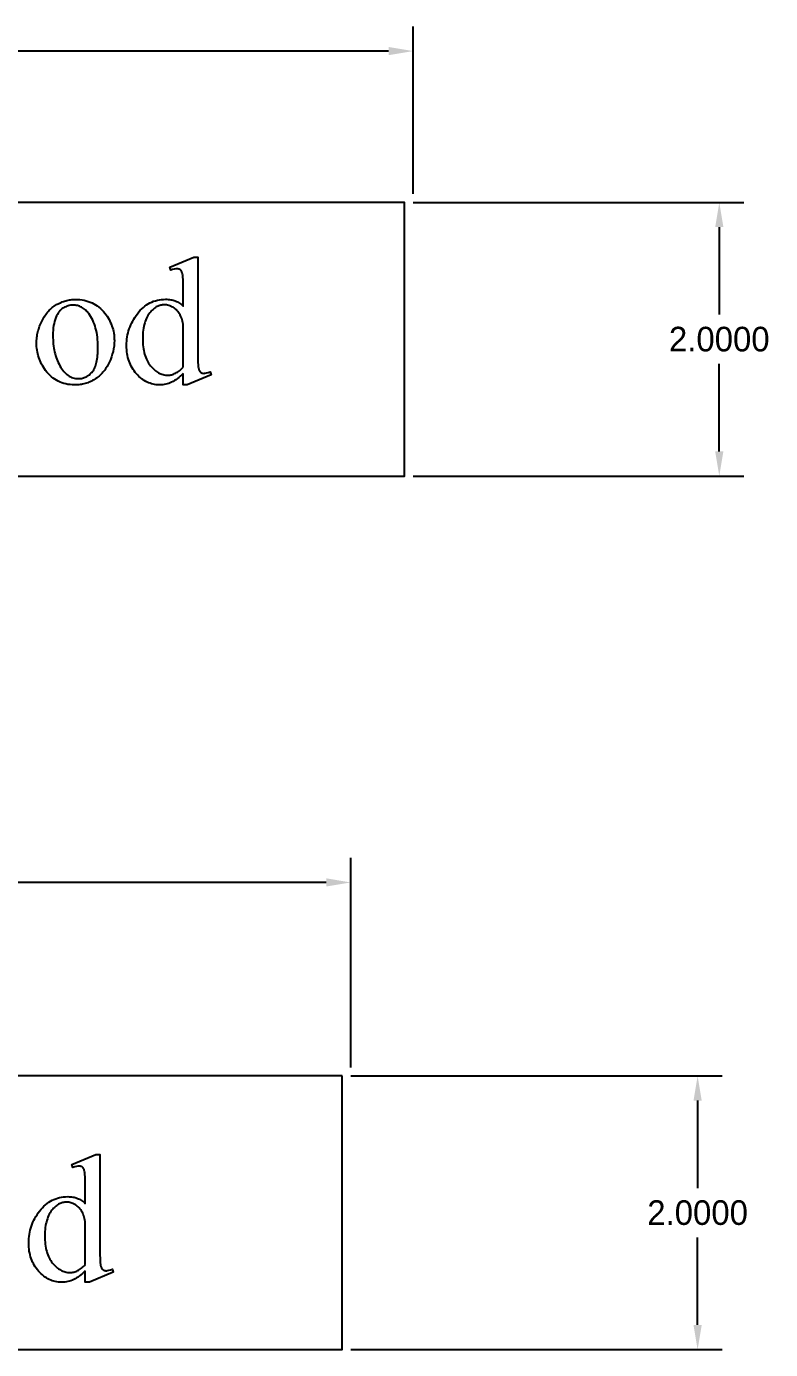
# Model space of a CAD drawing. Extents: x -4 to 200, y -54 to 66.
# Drawn here: x 9.01 to 14.45, y 27.83 to 37.5 of the extents above; entities that cross this region are included whole.
import ezdxf

# ---------------------------------------------------------------- set-up
doc = ezdxf.new("R2010")
doc.units = 0
doc.header["$MEASUREMENT"] = 0
doc.layers.get('Defpoints').update_dxf_attribs({"linetype": 'CONTINUOUS'})
doc.layers.add('Dimentions', color=7, linetype='CONTINUOUS')
doc.layers.add('LAYER_1', color=3, linetype='CONTINUOUS')
doc.dimstyles.get("Standard").update_dxf_attribs({"dimtxt": 0.18, "dimasz": 0.18, "dimexe": 0.18, "dimexo": 0.0625, "dimgap": 0.09, "dimtad": 0, "dimtih": 1, "dimtoh": 1, "dimdec": 4, "dimzin": 0, "dimdsep": 46, "dimtxsty": 'STANDARD', "dimcen": 0.09, "dimadec": 0, "dimazin": 0, "dimtfac": 1, "dimtdec": 4, "dimtofl": 0, "dimtmove": 0, "dimatfit": 3, "dimfxl": 1, "dimtolj": 1, "dimtzin": 0, "dimarcsym": 0})

# ---------------------------------------------------------------- blocks, each defined once
blk = doc.blocks.new('*D277')
at = {"layer": 'Defpoints', "color": 0}
for p in [(11.778, 36.2125), (11.778, 34.2125), (14.0789, 34.2125)]:
    blk.add_point(p, dxfattribs=at)
at = {"layer": 'Dimentions', "color": 0, "lineweight": -2}
for p, q in [((11.8405, 36.2125), (14.2589, 36.2125)), ((14.0789, 36.0325), (14.0789, 35.3925)), ((14.0789, 34.3925), (14.0789, 35.0325)), ((11.8405, 34.2125), (14.2589, 34.2125))]:
    blk.add_line(p, q, dxfattribs=at)
at = {"layer": 'Dimentions', "color": 0}
for points in [[(14.1089, 36.0325), (14.0489, 36.0325), (14.0789, 36.2125)], [(14.0489, 34.3925), (14.1089, 34.3925), (14.0789, 34.2125)]]:
    blk.add_solid(points, dxfattribs=at)
at = {"layer": 'Dimentions', "color": 0, "insert": (14.0789, 35.2125), "char_height": 0.18, "attachment_point": 5}
blk.add_mtext('\\A1;2.0000', dxfattribs=at)
blk = doc.blocks.new('*D278')
at = {"layer": 'Defpoints', "color": 0}
for p in [(11.8405, 37.3196), (4.278, 36.2125), (11.8405, 36.2125)]:
    blk.add_point(p, dxfattribs=at)
at = {"layer": 'Dimentions', "color": 0, "lineweight": -2}
for p, q in [((4.278, 36.275), (4.278, 37.4996)), ((11.8405, 36.275), (11.8405, 37.4996)), ((4.458, 37.3196), (7.5192, 37.3196)), ((11.6605, 37.3196), (8.5992, 37.3196))]:
    blk.add_line(p, q, dxfattribs=at)
at = {"layer": 'Dimentions', "color": 0}
for points in [[(4.458, 37.3496), (4.458, 37.2896), (4.278, 37.3196)], [(11.6605, 37.2896), (11.6605, 37.3496), (11.8405, 37.3196)]]:
    blk.add_solid(points, dxfattribs=at)
at = {"layer": 'Dimentions', "color": 0, "insert": (8.0592, 37.3196), "char_height": 0.18, "attachment_point": 5}
blk.add_mtext('\\A1;7.5625', dxfattribs=at)
blk = doc.blocks.new('*D279')
at = {"layer": 'Defpoints', "color": 0}
for p in [(11.3217, 29.8262), (11.3217, 27.8262), (13.9204, 27.8262)]:
    blk.add_point(p, dxfattribs=at)
at = {"layer": 'Dimentions', "color": 0, "lineweight": -2}
for p, q in [((11.3842, 29.8262), (14.1004, 29.8262)), ((13.9204, 29.6462), (13.9204, 29.0062)), ((13.9204, 28.0062), (13.9204, 28.6462)), ((11.3842, 27.8262), (14.1004, 27.8262))]:
    blk.add_line(p, q, dxfattribs=at)
at = {"layer": 'Dimentions', "color": 0}
for points in [[(13.9504, 29.6462), (13.8904, 29.6462), (13.9204, 29.8262)], [(13.8904, 28.0062), (13.9504, 28.0062), (13.9204, 27.8262)]]:
    blk.add_solid(points, dxfattribs=at)
at = {"layer": 'Dimentions', "color": 0, "insert": (13.9204, 28.8262), "char_height": 0.18, "attachment_point": 5}
blk.add_mtext('\\A1;2.0000', dxfattribs=at)
blk = doc.blocks.new('*D280')
at = {"layer": 'Defpoints', "color": 0}
for p in [(11.3842, 31.2413), (3.8217, 29.8262), (11.3842, 29.8262)]:
    blk.add_point(p, dxfattribs=at)
at = {"layer": 'Dimentions', "color": 0, "lineweight": -2}
for p, q in [((3.8217, 29.8887), (3.8217, 31.4213)), ((11.3842, 29.8887), (11.3842, 31.4213)), ((4.0017, 31.2413), (7.063, 31.2413)), ((11.2042, 31.2413), (8.143, 31.2413))]:
    blk.add_line(p, q, dxfattribs=at)
at = {"layer": 'Dimentions', "color": 0}
for points in [[(4.0017, 31.2713), (4.0017, 31.2113), (3.8217, 31.2413)], [(11.2042, 31.2113), (11.2042, 31.2713), (11.3842, 31.2413)]]:
    blk.add_solid(points, dxfattribs=at)
at = {"layer": 'Dimentions', "color": 0, "insert": (7.603, 31.2413), "char_height": 0.18, "attachment_point": 5}
blk.add_mtext('\\A1;7.5625', dxfattribs=at)

msp = doc.modelspace()

# ---------------------------------------------------------------- linework, layer by layer
at = {"layer": 'LAYER_1'}
for points in [[(4.27799, 34.21253), (11.77799, 34.21253), (11.77799, 36.21253), (4.27799, 36.21253)], [(10.15824, 34.96339), (10.14749, 34.95252), (10.1368, 34.94244), (10.12617, 34.93317), (10.11559, 34.92468), (10.10508, 34.91699), (10.09463, 34.9101), (10.08424, 34.90399), (10.07391, 34.89869), (10.06351, 34.89409), (10.05291, 34.8901), (10.0421, 34.88672), (10.0311, 34.88396), (10.01989, 34.88181), (10.00848, 34.88028), (9.99688, 34.87936), (9.98507, 34.87905), (9.97309, 34.87937), (9.96131, 34.88032), (9.94971, 34.88189), (9.93831, 34.8841), (9.9271, 34.88694), (9.91608, 34.89041), (9.90525, 34.89452), (9.89462, 34.89925), (9.88417, 34.90462), (9.87392, 34.91061), (9.86385, 34.91724), (9.85398, 34.9245), (9.8443, 34.93239), (9.83481, 34.94091), (9.82551, 34.95006), (9.8164, 34.95985), (9.80767, 34.97013), (9.7995, 34.98076), (9.79189, 34.99176), (9.78485, 35.00312), (9.77837, 35.01484), (9.77246, 35.02692), (9.76711, 35.03935), (9.76232, 35.05215), (9.7581, 35.0653), (9.75443, 35.07882), (9.75134, 35.0927), (9.7488, 35.10693), (9.74683, 35.12152), (9.74542, 35.13648), (9.74458, 35.15179), (9.74429, 35.16747), (9.74461, 35.18323), (9.74554, 35.19883), (9.7471, 35.21427), (9.74928, 35.22953), (9.75209, 35.24462), (9.75552, 35.25955), (9.75957, 35.27431), (9.76425, 35.2889), (9.76955, 35.30332), (9.77548, 35.31757), (9.78203, 35.33165), (9.7892, 35.34557), (9.79699, 35.35932), (9.80541, 35.3729), (9.81446, 35.38631), (9.82412, 35.39955), (9.83428, 35.41229), (9.84479, 35.42422), (9.85567, 35.43532), (9.86689, 35.4456), (9.87848, 35.45505), (9.89042, 35.46369), (9.90272, 35.4715), (9.91538, 35.47849), (9.92839, 35.48466), (9.94176, 35.49), (9.95549, 35.49453), (9.96958, 35.49823), (9.98402, 35.5011), (9.99882, 35.50316), (10.01397, 35.50439), (10.02949, 35.5048), (10.03912, 35.50461), (10.04854, 35.50403), (10.05775, 35.50306), (10.06675, 35.50171), (10.07553, 35.49996), (10.08411, 35.49783), (10.09247, 35.49532), (10.10063, 35.49241), (10.10857, 35.48912), (10.1163, 35.48544), (10.12382, 35.48137), (10.13112, 35.47692), (10.13822, 35.47208), (10.14511, 35.46685), (10.15178, 35.46124), (10.15824, 35.45523), (10.15824, 35.56403), (10.15794, 35.6097), (10.15704, 35.64563), (10.15553, 35.67182), (10.15455, 35.68127), (10.15341, 35.68828), (10.15066, 35.69894), (10.14902, 35.70358), (10.14722, 35.70775), (10.14524, 35.71147), (10.14309, 35.71472), (10.14078, 35.7175), (10.13829, 35.71983), (10.13563, 35.72179), (10.13281, 35.72349), (10.12984, 35.72493), (10.1267, 35.7261), (10.11994, 35.72767), (10.11254, 35.72819), (10.10348, 35.72755), (10.09306, 35.72562), (10.08127, 35.7224), (10.06811, 35.71789), (10.05975, 35.74043), (10.2355, 35.81253), (10.26447, 35.81253), (10.26447, 35.13077), (10.26477, 35.084), (10.26567, 35.04732), (10.26718, 35.02074), (10.26816, 35.01124), (10.26929, 35.00427), (10.27207, 34.99371), (10.27373, 34.98907), (10.27557, 34.98487), (10.27759, 34.98111), (10.2798, 34.97777), (10.28218, 34.97487), (10.28475, 34.9724), (10.29028, 34.96846), (10.29321, 34.96691), (10.29625, 34.96564), (10.29941, 34.96466), (10.30267, 34.96395), (10.30953, 34.96339), (10.31406, 34.96356), (10.31895, 34.96407), (10.32981, 34.96612), (10.34212, 34.96954), (10.35588, 34.97433), (10.36296, 34.9518), (10.18786, 34.87905), (10.15824, 34.87905)], [(9.3709, 35.50416), (9.38744, 35.50376), (9.40356, 35.50257), (9.41926, 35.50058), (9.43456, 35.4978), (9.44944, 35.49423), (9.46391, 35.48986), (9.47797, 35.48469), (9.49161, 35.47873), (9.50484, 35.47198), (9.51767, 35.46443), (9.53007, 35.45608), (9.54207, 35.44694), (9.55365, 35.43701), (9.56482, 35.42628), (9.57558, 35.41476), (9.58593, 35.40244), (9.59427, 35.39148), (9.60207, 35.38031), (9.60934, 35.36895), (9.61606, 35.35738), (9.62225, 35.34561), (9.6279, 35.33364), (9.63301, 35.32147), (9.63759, 35.3091), (9.64162, 35.29652), (9.64512, 35.28375), (9.64808, 35.27077), (9.6505, 35.25759), (9.65239, 35.24422), (9.65373, 35.23064), (9.65454, 35.21685), (9.65481, 35.20287), (9.65422, 35.18305), (9.65244, 35.16316), (9.64947, 35.14321), (9.64531, 35.12321), (9.63997, 35.10314), (9.63344, 35.08301), (9.62573, 35.06282), (9.61683, 35.04257), (9.61197, 35.03259), (9.60688, 35.02292), (9.60158, 35.01356), (9.59604, 35.00451), (9.59029, 34.99577), (9.58431, 34.98735), (9.57811, 34.97924), (9.57168, 34.97143), (9.56503, 34.96395), (9.55816, 34.95677), (9.55106, 34.9499), (9.54374, 34.94335), (9.53619, 34.93711), (9.52842, 34.93118), (9.52043, 34.92556), (9.51221, 34.92025), (9.50383, 34.91527), (9.49532, 34.9106), (9.48669, 34.90625), (9.47795, 34.90223), (9.46909, 34.89853), (9.46011, 34.89515), (9.45102, 34.89209), (9.4418, 34.88935), (9.43247, 34.88694), (9.42301, 34.88485), (9.41344, 34.88308), (9.40376, 34.88163), (9.39395, 34.8805), (9.38403, 34.8797), (9.37398, 34.87921), (9.36382, 34.87905), (9.34738, 34.87947), (9.33136, 34.88071), (9.31577, 34.88279), (9.30061, 34.88569), (9.28588, 34.88943), (9.27157, 34.89399), (9.25769, 34.89938), (9.24424, 34.90561), (9.23122, 34.91266), (9.21862, 34.92055), (9.20645, 34.92926), (9.19471, 34.9388), (9.1834, 34.94918), (9.17251, 34.96038), (9.16205, 34.97241), (9.15202, 34.98528), (9.14399, 34.99655), (9.13648, 35.00799), (9.12949, 35.0196), (9.12301, 35.03139), (9.11705, 35.04334), (9.11161, 35.05547), (9.10669, 35.06777), (9.10229, 35.08023), (9.0984, 35.09287), (9.09504, 35.10568), (9.09219, 35.11866), (9.08986, 35.13182), (9.08804, 35.14514), (9.08675, 35.15863), (9.08597, 35.1723), (9.08571, 35.18613), (9.08587, 35.19627), (9.08634, 35.2064), (9.08713, 35.21652), (9.08823, 35.22663), (9.08964, 35.23674), (9.09137, 35.24684), (9.09341, 35.25693), (9.09577, 35.26701), (9.09844, 35.27708), (9.10143, 35.28715), (9.10834, 35.30727), (9.11652, 35.32735), (9.12595, 35.3474), (9.13108, 35.35726), (9.1364, 35.36678), (9.14193, 35.37599), (9.14765, 35.38486), (9.15358, 35.39341), (9.1597, 35.40163), (9.16602, 35.40952), (9.17254, 35.41709), (9.17926, 35.42433), (9.18618, 35.43124), (9.19329, 35.43783), (9.20061, 35.44409), (9.20812, 35.45002), (9.21583, 35.45563), (9.22374, 35.4609), (9.23185, 35.46586), (9.24839, 35.47483), (9.26516, 35.48261), (9.27364, 35.48606), (9.28218, 35.4892), (9.29078, 35.49204), (9.29944, 35.49458), (9.30817, 35.49683), (9.31695, 35.49877), (9.32579, 35.50042), (9.33469, 35.50177), (9.34365, 35.50281), (9.35268, 35.50356), (9.36176, 35.50401)], [(9.35095, 35.46231), (9.34241, 35.462), (9.33387, 35.46105), (9.32531, 35.45946), (9.31675, 35.45725), (9.30817, 35.45439), (9.29959, 35.45091), (9.29099, 35.44679), (9.28238, 35.44204), (9.27398, 35.43649), (9.26599, 35.42999), (9.25841, 35.42253), (9.25124, 35.41411), (9.24449, 35.40474), (9.23815, 35.39442), (9.23222, 35.38314), (9.2267, 35.3709), (9.22172, 35.35773), (9.2174, 35.34366), (9.21375, 35.32868), (9.21076, 35.3128), (9.20844, 35.29601), (9.20678, 35.27832), (9.20579, 35.25972), (9.20545, 35.24021), (9.20565, 35.22426), (9.20625, 35.20858), (9.20725, 35.19317), (9.20865, 35.17805), (9.21045, 35.1632), (9.21265, 35.14862), (9.21525, 35.13433), (9.21825, 35.12031), (9.22165, 35.10657), (9.22545, 35.0931), (9.22964, 35.07991), (9.23424, 35.067), (9.23924, 35.05436), (9.24464, 35.042), (9.25044, 35.02992), (9.25663, 35.01811), (9.26316, 35.0068), (9.26994, 34.99623), (9.27697, 34.98639), (9.28426, 34.97727), (9.2918, 34.96888), (9.29959, 34.96123), (9.30764, 34.9543), (9.31594, 34.9481), (9.3245, 34.94263), (9.33331, 34.93789), (9.34237, 34.93388), (9.35169, 34.9306), (9.36126, 34.92804), (9.37109, 34.92622), (9.38117, 34.92513), (9.39151, 34.92476), (9.39923, 34.92496), (9.40677, 34.92557), (9.41415, 34.92657), (9.42136, 34.92798), (9.4284, 34.92979), (9.43526, 34.932), (9.44196, 34.93462), (9.44848, 34.93764), (9.45483, 34.94106), (9.46101, 34.94488), (9.46702, 34.9491), (9.47286, 34.95373), (9.47853, 34.95876), (9.48403, 34.96419), (9.48935, 34.97003), (9.49451, 34.97626), (9.49942, 34.98299), (9.50402, 34.9903), (9.50829, 34.99818), (9.51225, 35.00664), (9.5159, 35.01568), (9.51922, 35.0253), (9.52223, 35.0355), (9.52493, 35.04627), (9.5273, 35.05763), (9.52936, 35.06956), (9.53111, 35.08207), (9.53253, 35.09516), (9.53364, 35.10883), (9.53443, 35.12307), (9.53491, 35.1379), (9.53507, 35.1533), (9.5348, 35.17268), (9.53401, 35.19153), (9.53269, 35.20985), (9.53084, 35.22766), (9.52847, 35.24494), (9.52556, 35.2617), (9.52213, 35.27793), (9.51817, 35.29365), (9.51368, 35.30883), (9.50866, 35.3235), (9.50312, 35.33764), (9.49704, 35.35126), (9.49044, 35.36436), (9.48331, 35.37693), (9.47566, 35.38898), (9.46747, 35.40051), (9.46166, 35.408), (9.45565, 35.415), (9.44945, 35.42152), (9.44305, 35.42755), (9.43645, 35.4331), (9.42966, 35.43817), (9.42267, 35.44276), (9.41549, 35.44686), (9.4081, 35.45049), (9.40053, 35.45362), (9.39275, 35.45628), (9.38479, 35.45845), (9.37662, 35.46014), (9.36826, 35.46135), (9.3597, 35.46207)], [(10.15824, 35.00845), (10.15824, 35.31231), (10.15704, 35.32314), (10.15535, 35.33372), (10.15317, 35.34406), (10.15052, 35.35416), (10.14738, 35.36402), (10.14376, 35.37363), (10.13965, 35.38301), (10.13507, 35.39214), (10.13004, 35.40088), (10.12463, 35.40906), (10.11882, 35.41669), (10.11262, 35.42377), (10.10602, 35.43029), (10.09904, 35.43626), (10.09166, 35.44168), (10.08389, 35.44654), (10.07595, 35.45084), (10.06805, 35.45457), (10.06021, 35.45772), (10.05242, 35.4603), (10.04468, 35.46231), (10.03699, 35.46374), (10.02935, 35.4646), (10.02176, 35.46489), (10.01473, 35.46469), (10.00779, 35.4641), (10.00095, 35.4631), (9.9942, 35.46171), (9.98755, 35.45992), (9.98099, 35.45774), (9.97453, 35.45516), (9.96817, 35.45218), (9.9619, 35.4488), (9.95573, 35.44502), (9.94965, 35.44085), (9.94366, 35.43628), (9.93778, 35.43132), (9.93199, 35.42595), (9.92629, 35.42019), (9.92069, 35.41403), (9.9136, 35.40542), (9.90696, 35.39633), (9.90078, 35.38675), (9.89506, 35.37669), (9.8898, 35.36615), (9.88499, 35.35513), (9.88064, 35.34362), (9.87675, 35.33163), (9.87332, 35.31915), (9.87034, 35.3062), (9.86783, 35.29276), (9.86577, 35.27884), (9.86417, 35.26443), (9.86302, 35.24955), (9.86233, 35.23418), (9.86211, 35.21832), (9.86233, 35.20231), (9.86299, 35.18676), (9.8641, 35.1717), (9.86565, 35.1571), (9.86764, 35.14299), (9.87007, 35.12935), (9.87295, 35.11618), (9.87627, 35.10349), (9.88003, 35.09127), (9.88424, 35.07953), (9.88888, 35.06827), (9.89397, 35.05748), (9.89951, 35.04717), (9.90548, 35.03733), (9.9119, 35.02796), (9.91876, 35.01907), (9.92589, 35.01069), (9.93312, 35.00285), (9.94046, 34.99556), (9.94789, 34.9888), (9.95542, 34.98258), (9.96306, 34.9769), (9.97079, 34.97177), (9.97863, 34.96717), (9.98657, 34.96311), (9.9946, 34.9596), (10.00274, 34.95663), (10.01098, 34.95419), (10.01932, 34.9523), (10.02776, 34.95095), (10.0363, 34.95014), (10.04494, 34.94987), (10.05225, 34.9501), (10.05952, 34.95078), (10.06677, 34.95193), (10.07399, 34.95353), (10.08118, 34.95559), (10.08833, 34.95811), (10.09546, 34.96108), (10.10256, 34.96451), (10.10962, 34.9684), (10.11666, 34.97275), (10.12367, 34.97756), (10.13064, 34.98282), (10.13759, 34.98854), (10.1445, 34.99472), (10.15139, 35.00136)], [(11.32171, 29.82625), (3.82171, 29.82625), (3.82171, 27.82625), (11.32171, 27.82625)], [(9.44253, 28.40264), (9.43177, 28.39177), (9.42108, 28.3817), (9.41045, 28.37242), (9.39988, 28.36393), (9.38936, 28.35624), (9.37891, 28.34935), (9.36852, 28.34325), (9.35819, 28.33794), (9.34779, 28.33334), (9.33719, 28.32935), (9.32638, 28.32598), (9.31538, 28.32321), (9.30417, 28.32107), (9.29277, 28.31953), (9.28116, 28.31861), (9.26935, 28.31831), (9.25737, 28.31862), (9.24559, 28.31957), (9.234, 28.32115), (9.2226, 28.32336), (9.21139, 28.3262), (9.20037, 28.32967), (9.18954, 28.33377), (9.1789, 28.3385), (9.16845, 28.34387), (9.1582, 28.34987), (9.14813, 28.35649), (9.13826, 28.36375), (9.12858, 28.37164), (9.11909, 28.38016), (9.10979, 28.38932), (9.10068, 28.3991), (9.09195, 28.40938), (9.08378, 28.42002), (9.07618, 28.43102), (9.06914, 28.44237), (9.06266, 28.45409), (9.05674, 28.46617), (9.05139, 28.47861), (9.0466, 28.4914), (9.04238, 28.50456), (9.03872, 28.51807), (9.03562, 28.53195), (9.03308, 28.54618), (9.03111, 28.56078), (9.0297, 28.57573), (9.02886, 28.59104), (9.02858, 28.60672), (9.02889, 28.62249), (9.02982, 28.63809), (9.03138, 28.65352), (9.03357, 28.66878), (9.03637, 28.68388), (9.0398, 28.6988), (9.04386, 28.71356), (9.04853, 28.72815), (9.05384, 28.74257), (9.05976, 28.75682), (9.06631, 28.77091), (9.07348, 28.78482), (9.08128, 28.79857), (9.0897, 28.81215), (9.09874, 28.82556), (9.10841, 28.8388), (9.11856, 28.85155), (9.12908, 28.86347), (9.13995, 28.87457), (9.15118, 28.88485), (9.16276, 28.89431), (9.1747, 28.90294), (9.187, 28.91075), (9.19966, 28.91774), (9.21268, 28.92391), (9.22605, 28.92926), (9.23977, 28.93378), (9.25386, 28.93748), (9.2683, 28.94036), (9.2831, 28.94241), (9.29826, 28.94365), (9.31377, 28.94406), (9.3234, 28.94386), (9.33282, 28.94328), (9.34203, 28.94231), (9.35103, 28.94096), (9.35982, 28.93922), (9.36839, 28.93709), (9.37676, 28.93457), (9.38491, 28.93166), (9.39285, 28.92837), (9.40058, 28.92469), (9.4081, 28.92063), (9.41541, 28.91617), (9.4225, 28.91133), (9.42939, 28.9061), (9.43606, 28.90049), (9.44253, 28.89449), (9.44253, 29.00328), (9.44222, 29.04895), (9.44132, 29.08488), (9.43981, 29.11108), (9.43883, 29.12052), (9.4377, 29.12753), (9.43494, 29.1382), (9.43331, 29.14283), (9.4315, 29.14701), (9.42952, 29.15072), (9.42738, 29.15397), (9.42506, 29.15675), (9.42257, 29.15908), (9.41991, 29.16104), (9.4171, 29.16274), (9.41412, 29.16418), (9.41098, 29.16536), (9.40422, 29.16692), (9.39682, 29.16745), (9.38776, 29.1668), (9.37734, 29.16487), (9.36555, 29.16165), (9.3524, 29.15715), (9.34403, 29.17968), (9.51978, 29.25178), (9.54875, 29.25178), (9.54875, 28.57002), (9.54905, 28.52325), (9.54996, 28.48657), (9.55147, 28.46), (9.55245, 28.4505), (9.55358, 28.44352), (9.55635, 28.43296), (9.55801, 28.42833), (9.55985, 28.42413), (9.56188, 28.42036), (9.56408, 28.41703), (9.56646, 28.41412), (9.56903, 28.41165), (9.57456, 28.40771), (9.57749, 28.40616), (9.58054, 28.40489), (9.58369, 28.40391), (9.58695, 28.4032), (9.59381, 28.40264), (9.59834, 28.40281), (9.60323, 28.40332), (9.61409, 28.40538), (9.6264, 28.4088), (9.64017, 28.41358), (9.64725, 28.39105), (9.47214, 28.31831), (9.44253, 28.31831)], [(9.44253, 28.44771), (9.44253, 28.75157), (9.44132, 28.76239), (9.43963, 28.77297), (9.43746, 28.78331), (9.4348, 28.79341), (9.43166, 28.80327), (9.42804, 28.81289), (9.42394, 28.82226), (9.41935, 28.8314), (9.41433, 28.84013), (9.40891, 28.84832), (9.4031, 28.85595), (9.3969, 28.86302), (9.3903, 28.86954), (9.38332, 28.87551), (9.37594, 28.88093), (9.36817, 28.8858), (9.36023, 28.8901), (9.35234, 28.89382), (9.3445, 28.89698), (9.33671, 28.89956), (9.32896, 28.90156), (9.32127, 28.903), (9.31363, 28.90386), (9.30605, 28.90414), (9.29901, 28.90394), (9.29207, 28.90335), (9.28523, 28.90235), (9.27848, 28.90096), (9.27183, 28.89918), (9.26528, 28.89699), (9.25882, 28.89441), (9.25245, 28.89143), (9.24618, 28.88805), (9.24001, 28.88428), (9.23393, 28.8801), (9.22795, 28.87553), (9.22206, 28.87057), (9.21627, 28.8652), (9.21057, 28.85944), (9.20497, 28.85328), (9.19788, 28.84467), (9.19124, 28.83558), (9.18506, 28.826), (9.17934, 28.81595), (9.17408, 28.8054), (9.16927, 28.79438), (9.16492, 28.78287), (9.16103, 28.77088), (9.1576, 28.75841), (9.15463, 28.74545), (9.15211, 28.73201), (9.15005, 28.71809), (9.14845, 28.70369), (9.1473, 28.6888), (9.14662, 28.67343), (9.14639, 28.65758), (9.14661, 28.64156), (9.14727, 28.62602), (9.14838, 28.61095), (9.14993, 28.59636), (9.15192, 28.58224), (9.15436, 28.5686), (9.15723, 28.55543), (9.16055, 28.54274), (9.16431, 28.53053), (9.16852, 28.51879), (9.17317, 28.50752), (9.17826, 28.49673), (9.18379, 28.48642), (9.18976, 28.47658), (9.19618, 28.46722), (9.20304, 28.45833), (9.21017, 28.44995), (9.21741, 28.44211), (9.22474, 28.43481), (9.23217, 28.42805), (9.23971, 28.42183), (9.24734, 28.41615), (9.25508, 28.41102), (9.26291, 28.40642), (9.27085, 28.40237), (9.27889, 28.39885), (9.28702, 28.39588), (9.29526, 28.39345), (9.3036, 28.39155), (9.31204, 28.3902), (9.32058, 28.38939), (9.32922, 28.38912), (9.33653, 28.38935), (9.34381, 28.39004), (9.35105, 28.39118), (9.35827, 28.39278), (9.36546, 28.39484), (9.37262, 28.39736), (9.37974, 28.40033), (9.38684, 28.40377), (9.39391, 28.40766), (9.40094, 28.41201), (9.40795, 28.41681), (9.41492, 28.42207), (9.42187, 28.4278), (9.42879, 28.43397), (9.43567, 28.44061)]]:
    msp.add_lwpolyline(points, close=True, dxfattribs=at)

# ---------------------------------------------------------------- dimensions: what is measured, and where the dimension line sits
at = {"layer": 'Dimentions'}
for base, p1, p2, picture, middle in [((11.84049, 37.31958), (4.27799, 36.21253), (11.84049, 36.21253), '*D278', (8.05924, 37.31958)), ((11.38421, 31.2413), (3.82171, 29.82625), (11.38421, 29.82625), '*D280', (7.60296, 31.2413))]:
    dim = msp.add_linear_dim(base=base, p1=p1, p2=p2, dimstyle='STANDARD', override={"dimtmove": 2}, dxfattribs=at)
    dim.commit()
    dim.dimension.update_dxf_attribs({"geometry": picture, "text_midpoint": middle})
for base, p1, p2, picture, middle in [((14.07893, 34.21253), (11.77799, 36.21253), (11.77799, 34.21253), '*D277', (14.07893, 35.21253)), ((13.92037, 27.82625), (11.32171, 29.82625), (11.32171, 27.82625), '*D279', (13.92037, 28.82625))]:
    dim = msp.add_linear_dim(base=base, p1=p1, p2=p2, angle=90, dimstyle='STANDARD', override={"dimtmove": 2}, dxfattribs=at)
    dim.commit()
    dim.dimension.update_dxf_attribs({"geometry": picture, "text_midpoint": middle})

doc.saveas('drawing.dxf')
